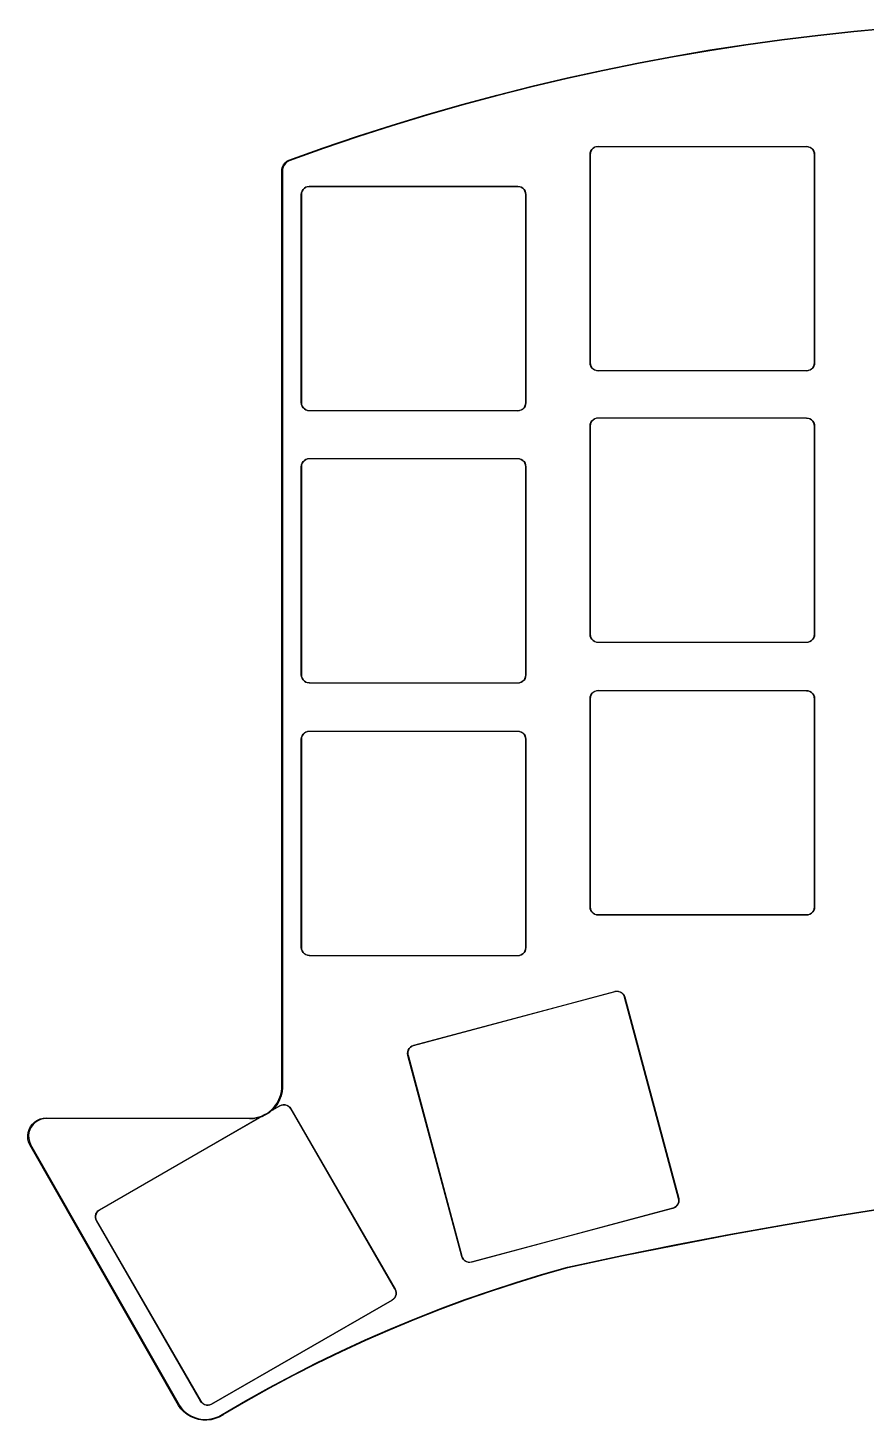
# Model space of a CAD drawing. Extents: x 25 to 129, y -108 to -21.
# Drawn here: x 24.6 to 76.9, y -108.4 to -21.5 of the extents above; entities that cross this region are included whole.
import ezdxf

# ---------------------------------------------------------------- set-up
doc = ezdxf.new("R2010")
doc.units = 0
doc.layers.add('BLACK', color=7, linetype='CONTINUOUS')

msp = doc.modelspace()

# ---------------------------------------------------------------- linework, layer by layer
at = {"layer": 'BLACK', "linetype": 'CONTINUOUS'}
for p, q in [((73.9012, -21.9246), (76.1539, -21.6834)), ((76.1539, -21.6834), (78.4101, -21.4778)), ((78.4034, -21.5241), (76.1584, -21.7288)), ((67.1698, -22.8601), (69.4086, -22.513)), ((69.4152, -22.5581), (67.1771, -22.9051)), ((69.4086, -22.513), (71.6526, -22.2011)), ((71.6585, -22.2463), (69.4152, -22.5581)), ((71.6526, -22.2011), (73.9012, -21.9246)), ((73.9064, -21.9698), (71.6585, -22.2463)), ((76.1584, -21.7288), (73.9064, -21.9698)), ((62.7099, -23.6598), (64.9367, -23.2424)), ((64.9448, -23.2872), (62.7187, -23.7045)), ((64.9367, -23.2424), (67.1698, -22.8601)), ((67.1771, -22.9051), (64.9448, -23.2872)), ((58.2774, -24.5993), (60.49, -24.1121)), ((60.4994, -24.1567), (58.2876, -24.6437)), ((60.49, -24.1121), (62.7099, -23.6598)), ((62.7187, -23.7045), (60.4994, -24.1567)), ((53.8766, -25.6778), (56.0728, -25.1212)), ((56.0836, -25.1654), (53.8882, -25.7218)), ((56.0728, -25.1212), (58.2774, -24.5993)), ((58.2876, -24.6437), (56.0836, -25.1654)), ((51.6895, -26.2688), (53.8766, -25.6778)), ((53.8882, -25.7218), (51.7017, -26.3126)), ((47.3445, -27.5536), (49.512, -26.8941)), ((49.5249, -26.9377), (47.3581, -27.597)), ((49.512, -26.8941), (51.6895, -26.2688)), ((51.7017, -26.3126), (49.5249, -26.9377)), ((45.1877, -28.2471), (47.3445, -27.5536)), ((47.3581, -27.597), (45.202, -28.2903)), ((43.0421, -28.9744), (45.1877, -28.2471)), ((45.202, -28.2903), (43.057, -29.0174)), ((40.9081, -29.7354), (43.0421, -28.9744)), ((43.057, -29.0174), (40.9337, -29.7746)), ((59.695, -29.382), (59.7077, -29.2696)), ((59.695, -42.382), (59.695, -29.382)), ((59.695, -29.382), (59.695, -29.382)), ((59.7144, -29.2712), (59.7023, -29.378)), ((59.7023, -29.378), (59.7035, -29.3785)), ((59.7035, -29.3785), (59.705, -29.382)), ((59.705, -29.382), (59.705, -29.382)), ((59.705, -29.382), (59.705, -42.382)), ((59.7077, -29.2696), (59.745, -29.1629)), ((59.7512, -29.1659), (59.7144, -29.2712)), ((59.745, -29.1629), (59.8052, -29.0671)), ((59.8105, -29.0714), (59.7512, -29.1659)), ((59.8052, -29.0671), (59.8851, -28.9872)), ((59.8894, -28.9925), (59.8105, -29.0714)), ((59.8851, -28.9872), (59.9809, -28.927)), ((59.9839, -28.9332), (59.8894, -28.9925)), ((59.9809, -28.927), (60.0876, -28.8897)), ((60.0892, -28.8964), (59.9839, -28.9332)), ((60.0876, -28.8897), (60.2, -28.877)), ((60.196, -28.8843), (60.0892, -28.8964)), ((60.1965, -28.8855), (60.196, -28.8843)), ((60.1994, -28.8868), (60.1965, -28.8855)), ((60.1965, -28.8855), (60.1965, -28.8855)), ((60.2, -28.887), (60.1994, -28.8868)), ((60.2, -28.877), (73.2, -28.8861)), ((60.2, -28.877), (60.2, -28.877)), ((73.2, -28.8961), (60.2, -28.887)), ((60.2, -28.887), (60.2, -28.887)), ((60.2, -28.887), (60.2, -28.887)), ((60.2, -28.887), (60.2, -28.887)), ((73.2, -28.8861), (73.2, -28.8861)), ((73.2, -28.8861), (73.3124, -28.8987)), ((73.2027, -28.8949), (73.2, -28.8961)), ((73.2, -28.8961), (73.2, -28.8961)), ((73.2, -28.8961), (73.2, -28.8961)), ((73.2035, -28.8946), (73.2027, -28.8949)), ((73.204, -28.8934), (73.2035, -28.8946)), ((73.2035, -28.8946), (73.2035, -28.8946)), ((73.2035, -28.8946), (73.2035, -28.8946)), ((73.3108, -28.9054), (73.204, -28.8934)), ((73.4161, -28.9423), (73.3108, -28.9054)), ((73.3124, -28.8987), (73.4191, -28.9361)), ((73.5106, -29.0016), (73.4161, -28.9423)), ((73.4191, -28.9361), (73.5149, -28.9962)), ((73.5895, -29.0805), (73.5106, -29.0016)), ((73.5149, -28.9962), (73.5948, -29.0762)), ((73.6488, -29.1749), (73.5895, -29.0805)), ((73.5948, -29.0762), (73.655, -29.172)), ((73.6856, -29.2802), (73.6488, -29.1749)), ((73.655, -29.172), (73.6923, -29.2787)), ((73.6977, -29.387), (73.6856, -29.2802)), ((73.6923, -29.2787), (73.705, -29.3911)), ((73.695, -29.3911), (73.6965, -29.3875)), ((73.695, -42.382), (73.695, -29.3911)), ((73.695, -29.3911), (73.695, -29.3911)), ((73.6965, -29.3875), (73.6977, -29.387)), ((73.705, -29.3911), (73.705, -29.3911)), ((73.705, -29.3911), (73.705, -42.382)), ((40.457, -30.4394), (40.4708, -30.2934)), ((40.4708, -30.2934), (40.512, -30.1527)), ((40.5167, -30.3022), (40.5043, -30.4329)), ((40.512, -30.1527), (40.5789, -30.0222)), ((40.5553, -30.17), (40.5167, -30.3022)), ((40.6182, -30.0473), (40.5553, -30.17)), ((40.5789, -30.0222), (40.6691, -29.9066)), ((40.7031, -29.9387), (40.6182, -30.0473)), ((40.6691, -29.9066), (40.7796, -29.8102)), ((40.8068, -29.8481), (40.7031, -29.9387)), ((40.7796, -29.8102), (40.9062, -29.7362)), ((40.9197, -29.7821), (40.8068, -29.8481)), ((40.9062, -29.7362), (40.9062, -29.7362)), ((40.9062, -29.7362), (40.9073, -29.7362)), ((40.9073, -29.7362), (40.9081, -29.7354)), ((40.9253, -29.7824), (40.9197, -29.7821)), ((40.9261, -29.7816), (40.9253, -29.7824)), ((40.9272, -29.7816), (40.9261, -29.7816)), ((40.933, -29.7752), (40.9272, -29.7816)), ((40.9337, -29.7746), (40.933, -29.7752)), ((40.457, -87.63), (40.457, -30.4394)), ((40.5043, -30.4329), (40.507, -30.4394)), ((40.507, -30.4394), (40.507, -87.63)), ((41.681, -31.882), (41.6937, -31.7696)), ((41.681, -44.8729), (41.681, -31.882)), ((41.681, -31.882), (41.681, -31.882)), ((41.7004, -31.7712), (41.6883, -31.878)), ((41.6883, -31.878), (41.6895, -31.8785)), ((41.6895, -31.8785), (41.691, -31.882)), ((41.691, -31.882), (41.691, -31.882)), ((41.691, -31.882), (41.691, -44.8729)), ((41.6937, -31.7696), (41.731, -31.6629)), ((41.7372, -31.6659), (41.7004, -31.7712)), ((41.731, -31.6629), (41.7912, -31.5671)), ((41.7965, -31.5714), (41.7372, -31.6659)), ((41.7912, -31.5671), (41.8711, -31.4872)), ((41.8754, -31.4925), (41.7965, -31.5714)), ((41.8711, -31.4872), (41.9669, -31.427)), ((41.9699, -31.4332), (41.8754, -31.4925)), ((41.9669, -31.427), (42.0736, -31.3897)), ((42.0752, -31.3964), (41.9699, -31.4332)), ((42.0736, -31.3897), (42.186, -31.377)), ((42.182, -31.3843), (42.0752, -31.3964)), ((42.1825, -31.3855), (42.182, -31.3843)), ((42.186, -31.387), (42.1825, -31.3855)), ((42.186, -31.377), (42.186, -31.377)), ((42.186, -31.377), (55.186, -31.377)), ((55.186, -31.387), (42.186, -31.387)), ((42.186, -31.387), (42.186, -31.387)), ((55.186, -31.377), (55.186, -31.377)), ((55.186, -31.377), (55.2984, -31.3897)), ((55.1895, -31.3855), (55.186, -31.387)), ((55.186, -31.387), (55.186, -31.387)), ((55.19, -31.3843), (55.1895, -31.3855)), ((55.2968, -31.3964), (55.19, -31.3843)), ((55.4021, -31.4332), (55.2968, -31.3964)), ((55.2984, -31.3897), (55.4051, -31.427)), ((55.4966, -31.4925), (55.4021, -31.4332)), ((55.4051, -31.427), (55.5009, -31.4872)), ((55.5755, -31.5714), (55.4966, -31.4925)), ((55.5009, -31.4872), (55.5808, -31.5671)), ((55.6348, -31.6659), (55.5755, -31.5714)), ((55.5808, -31.5671), (55.641, -31.6629)), ((55.6716, -31.7712), (55.6348, -31.6659)), ((55.641, -31.6629), (55.6783, -31.7696)), ((55.6837, -31.878), (55.6716, -31.7712)), ((55.6783, -31.7696), (55.691, -31.882)), ((55.681, -31.882), (55.6825, -31.8785)), ((55.681, -44.882), (55.681, -31.882)), ((55.681, -31.882), (55.681, -31.882)), ((55.6825, -31.8785), (55.6837, -31.878)), ((55.691, -31.882), (55.691, -31.882)), ((55.691, -31.882), (55.691, -44.882)), ((59.7077, -42.4944), (59.695, -42.382)), ((59.695, -42.382), (59.695, -42.382)), ((59.7035, -42.3855), (59.7023, -42.386)), ((59.7023, -42.386), (59.7144, -42.4928)), ((59.705, -42.382), (59.7035, -42.3855)), ((59.705, -42.382), (59.705, -42.382)), ((59.745, -42.6011), (59.7077, -42.4944)), ((59.7144, -42.4928), (59.7512, -42.5981)), ((73.6488, -42.5981), (73.6856, -42.4928)), ((73.6923, -42.4944), (73.655, -42.6011)), ((73.6856, -42.4928), (73.6977, -42.386)), ((73.705, -42.382), (73.6923, -42.4944)), ((73.6965, -42.3855), (73.695, -42.382)), ((73.695, -42.382), (73.695, -42.382)), ((73.6977, -42.386), (73.6965, -42.3855)), ((73.705, -42.382), (73.705, -42.382)), ((59.8052, -42.6969), (59.745, -42.6011)), ((59.7512, -42.5981), (59.8105, -42.6926)), ((59.8851, -42.7768), (59.8052, -42.6969)), ((59.8105, -42.6926), (59.8894, -42.7715)), ((59.9809, -42.837), (59.8851, -42.7768)), ((59.8894, -42.7715), (59.9839, -42.8308)), ((60.0876, -42.8743), (59.9809, -42.837)), ((59.9839, -42.8308), (60.0892, -42.8676)), ((60.2, -42.887), (60.0876, -42.8743)), ((60.0892, -42.8676), (60.196, -42.8797)), ((60.196, -42.8797), (60.1965, -42.8785)), ((60.1965, -42.8785), (60.2, -42.877)), ((60.2, -42.877), (60.2, -42.877)), ((60.2, -42.877), (73.2, -42.877)), ((73.2, -42.887), (60.2, -42.887)), ((60.2, -42.887), (60.2, -42.887)), ((73.3124, -42.8743), (73.2, -42.887)), ((73.2, -42.877), (73.2, -42.877)), ((73.2, -42.877), (73.2035, -42.8785)), ((73.2, -42.887), (73.2, -42.887)), ((73.2035, -42.8785), (73.204, -42.8797)), ((73.204, -42.8797), (73.3108, -42.8676)), ((73.3108, -42.8676), (73.4161, -42.8308)), ((73.4191, -42.837), (73.3124, -42.8743)), ((73.4161, -42.8308), (73.5106, -42.7715)), ((73.5149, -42.7768), (73.4191, -42.837)), ((73.5106, -42.7715), (73.5895, -42.6926)), ((73.5948, -42.6969), (73.5149, -42.7768)), ((73.5895, -42.6926), (73.6488, -42.5981)), ((73.655, -42.6011), (73.5948, -42.6969)), ((41.6937, -44.9853), (41.681, -44.8729)), ((41.681, -44.8729), (41.681, -44.8729)), ((41.6895, -44.8765), (41.6883, -44.877)), ((41.6883, -44.877), (41.7004, -44.9838)), ((41.691, -44.8729), (41.6895, -44.8765)), ((41.691, -44.8729), (41.691, -44.8729)), ((41.731, -45.092), (41.6937, -44.9853)), ((41.7004, -44.9838), (41.7372, -45.0891)), ((41.7912, -45.1878), (41.731, -45.092)), ((41.7372, -45.0891), (41.7965, -45.1835)), ((41.8711, -45.2678), (41.7912, -45.1878)), ((41.7965, -45.1835), (41.8754, -45.2624)), ((55.4966, -45.2715), (55.5755, -45.1926)), ((55.5755, -45.1926), (55.6348, -45.0981)), ((55.641, -45.1011), (55.5808, -45.1969)), ((55.6348, -45.0981), (55.6716, -44.9928)), ((55.6783, -44.9944), (55.641, -45.1011)), ((55.6716, -44.9928), (55.6837, -44.886)), ((55.691, -44.882), (55.6783, -44.9944)), ((55.6825, -44.8855), (55.681, -44.882)), ((55.681, -44.882), (55.681, -44.882)), ((55.6837, -44.886), (55.6825, -44.8855)), ((55.691, -44.882), (55.691, -44.882)), ((41.9669, -45.3279), (41.8711, -45.2678)), ((41.8754, -45.2624), (41.9699, -45.3217)), ((42.0736, -45.3653), (41.9669, -45.3279)), ((41.9699, -45.3217), (42.0752, -45.3586)), ((42.186, -45.3779), (42.0736, -45.3653)), ((42.0752, -45.3586), (42.182, -45.3706)), ((42.182, -45.3706), (42.1825, -45.3694)), ((42.1825, -45.3694), (42.1837, -45.3689)), ((42.1825, -45.3694), (42.1825, -45.3694)), ((42.1837, -45.3689), (42.186, -45.3679)), ((42.186, -45.3679), (42.186, -45.3679)), ((42.186, -45.3679), (55.186, -45.377)), ((55.186, -45.387), (42.186, -45.3779)), ((42.186, -45.3779), (42.186, -45.3779)), ((55.2984, -45.3743), (55.186, -45.387)), ((55.186, -45.377), (55.186, -45.377)), ((55.186, -45.377), (55.186, -45.377)), ((55.186, -45.377), (55.186, -45.377)), ((55.186, -45.377), (55.1866, -45.3772)), ((55.186, -45.387), (55.186, -45.387)), ((55.186, -45.387), (55.186, -45.387)), ((55.1866, -45.3772), (55.1895, -45.3785)), ((55.1895, -45.3785), (55.1895, -45.3785)), ((55.1895, -45.3785), (55.19, -45.3797)), ((55.19, -45.3797), (55.2968, -45.3676)), ((55.2968, -45.3676), (55.4021, -45.3308)), ((55.4051, -45.337), (55.2984, -45.3743)), ((55.4021, -45.3308), (55.4966, -45.2715)), ((55.5009, -45.2768), (55.4051, -45.337)), ((55.5808, -45.1969), (55.5009, -45.2768)), ((59.745, -46.1129), (59.8052, -46.0171)), ((59.8105, -46.0214), (59.7512, -46.1159)), ((59.8052, -46.0171), (59.8851, -45.9372)), ((59.8894, -45.9425), (59.8105, -46.0214)), ((59.8851, -45.9372), (59.9809, -45.877)), ((59.9839, -45.8832), (59.8894, -45.9425)), ((59.9809, -45.877), (60.0876, -45.8397)), ((60.0892, -45.8464), (59.9839, -45.8832)), ((60.0876, -45.8397), (60.2, -45.827)), ((60.196, -45.8343), (60.0892, -45.8464)), ((60.1965, -45.8355), (60.196, -45.8343)), ((60.1994, -45.8368), (60.1965, -45.8355)), ((60.1965, -45.8355), (60.1965, -45.8355)), ((60.2, -45.837), (60.1994, -45.8368)), ((60.2, -45.827), (73.2, -45.8361)), ((60.2, -45.827), (60.2, -45.827)), ((73.2, -45.8461), (60.2, -45.837)), ((60.2, -45.837), (60.2, -45.837)), ((60.2, -45.837), (60.2, -45.837)), ((60.2, -45.837), (60.2, -45.837)), ((73.2, -45.8361), (73.2, -45.8361)), ((73.2, -45.8361), (73.3124, -45.8487)), ((73.2027, -45.8449), (73.2, -45.8461)), ((73.2, -45.8461), (73.2, -45.8461)), ((73.2, -45.8461), (73.2, -45.8461)), ((73.2035, -45.8446), (73.2027, -45.8449)), ((73.204, -45.8434), (73.2035, -45.8446)), ((73.2035, -45.8446), (73.2035, -45.8446)), ((73.2035, -45.8446), (73.2035, -45.8446)), ((73.3108, -45.8554), (73.204, -45.8434)), ((73.4161, -45.8923), (73.3108, -45.8554)), ((73.3124, -45.8487), (73.4191, -45.8861)), ((73.5106, -45.9516), (73.4161, -45.8923)), ((73.4191, -45.8861), (73.5149, -45.9462)), ((73.5895, -46.0305), (73.5106, -45.9516)), ((73.5149, -45.9462), (73.5948, -46.0262)), ((73.6488, -46.1249), (73.5895, -46.0305)), ((73.5948, -46.0262), (73.655, -46.122)), ((59.695, -46.332), (59.7077, -46.2196)), ((59.695, -59.332), (59.695, -46.332)), ((59.695, -46.332), (59.695, -46.332)), ((59.7144, -46.2212), (59.7023, -46.328)), ((59.7023, -46.328), (59.7035, -46.3285)), ((59.7035, -46.3285), (59.705, -46.332)), ((59.705, -46.332), (59.705, -46.332)), ((59.705, -46.332), (59.705, -59.332)), ((59.7077, -46.2196), (59.745, -46.1129)), ((59.7512, -46.1159), (59.7144, -46.2212)), ((73.6856, -46.2302), (73.6488, -46.1249)), ((73.655, -46.122), (73.6923, -46.2287)), ((73.6977, -46.337), (73.6856, -46.2302)), ((73.6923, -46.2287), (73.705, -46.3411)), ((73.695, -46.3411), (73.6965, -46.3375)), ((73.695, -59.332), (73.695, -46.3411)), ((73.695, -46.3411), (73.695, -46.3411)), ((73.6965, -46.3375), (73.6977, -46.337)), ((73.705, -46.3411), (73.705, -46.3411)), ((73.705, -46.3411), (73.705, -59.332)), ((41.6937, -48.7596), (41.731, -48.6529)), ((41.7372, -48.6559), (41.7004, -48.7612)), ((41.731, -48.6529), (41.7912, -48.5571)), ((41.7965, -48.5614), (41.7372, -48.6559)), ((41.7912, -48.5571), (41.8711, -48.4772)), ((41.8754, -48.4825), (41.7965, -48.5614)), ((41.8711, -48.4772), (41.9669, -48.417)), ((41.9699, -48.4232), (41.8754, -48.4825)), ((41.9669, -48.417), (42.0736, -48.3797)), ((42.0752, -48.3864), (41.9699, -48.4232)), ((42.0736, -48.3797), (42.186, -48.367)), ((42.182, -48.3743), (42.0752, -48.3864)), ((42.1825, -48.3755), (42.182, -48.3743)), ((42.186, -48.377), (42.1825, -48.3755)), ((42.186, -48.367), (42.186, -48.367)), ((42.186, -48.367), (55.186, -48.367)), ((55.186, -48.377), (42.186, -48.377)), ((42.186, -48.377), (42.186, -48.377)), ((55.186, -48.367), (55.186, -48.367)), ((55.186, -48.367), (55.2984, -48.3797)), ((55.1895, -48.3755), (55.186, -48.377)), ((55.186, -48.377), (55.186, -48.377)), ((55.19, -48.3743), (55.1895, -48.3755)), ((55.2968, -48.3864), (55.19, -48.3743)), ((55.4021, -48.4232), (55.2968, -48.3864)), ((55.2984, -48.3797), (55.4051, -48.417)), ((55.4966, -48.4825), (55.4021, -48.4232)), ((55.4051, -48.417), (55.5009, -48.4772)), ((55.5755, -48.5614), (55.4966, -48.4825)), ((55.5009, -48.4772), (55.5808, -48.5571)), ((55.6348, -48.6559), (55.5755, -48.5614)), ((55.5808, -48.5571), (55.641, -48.6529)), ((55.6716, -48.7612), (55.6348, -48.6559)), ((55.641, -48.6529), (55.6783, -48.7596)), ((41.681, -48.872), (41.6937, -48.7596)), ((41.681, -61.8629), (41.681, -48.872)), ((41.681, -48.872), (41.681, -48.872)), ((41.7004, -48.7612), (41.6883, -48.868)), ((41.6883, -48.868), (41.6895, -48.8685)), ((41.6895, -48.8685), (41.691, -48.872)), ((41.691, -48.872), (41.691, -48.872)), ((41.691, -48.872), (41.691, -61.8629)), ((55.6837, -48.868), (55.6716, -48.7612)), ((55.6783, -48.7596), (55.691, -48.872)), ((55.681, -48.872), (55.6825, -48.8685)), ((55.681, -61.872), (55.681, -48.872)), ((55.681, -48.872), (55.681, -48.872)), ((55.6825, -48.8685), (55.6837, -48.868)), ((55.691, -48.872), (55.691, -48.872)), ((55.691, -48.872), (55.691, -61.872)), ((59.7077, -59.4444), (59.695, -59.332)), ((59.695, -59.332), (59.695, -59.332)), ((59.7035, -59.3355), (59.7023, -59.336)), ((59.7023, -59.336), (59.7144, -59.4428)), ((59.705, -59.332), (59.7035, -59.3355)), ((59.705, -59.332), (59.705, -59.332)), ((59.745, -59.5511), (59.7077, -59.4444)), ((59.7144, -59.4428), (59.7512, -59.5481)), ((59.8052, -59.6469), (59.745, -59.5511)), ((59.7512, -59.5481), (59.8105, -59.6426)), ((59.8851, -59.7268), (59.8052, -59.6469)), ((59.8105, -59.6426), (59.8894, -59.7215)), ((59.9809, -59.787), (59.8851, -59.7268)), ((59.8894, -59.7215), (59.9839, -59.7808)), ((60.0876, -59.8243), (59.9809, -59.787)), ((59.9839, -59.7808), (60.0892, -59.8176)), ((60.2, -59.837), (60.0876, -59.8243)), ((60.0892, -59.8176), (60.196, -59.8297)), ((60.196, -59.8297), (60.1965, -59.8285)), ((60.1965, -59.8285), (60.2, -59.827)), ((60.2, -59.827), (60.2, -59.827)), ((60.2, -59.827), (73.2, -59.827)), ((73.2, -59.837), (60.2, -59.837)), ((60.2, -59.837), (60.2, -59.837)), ((73.3124, -59.8243), (73.2, -59.837)), ((73.2, -59.827), (73.2, -59.827)), ((73.2, -59.827), (73.2035, -59.8285)), ((73.2, -59.837), (73.2, -59.837)), ((73.2035, -59.8285), (73.204, -59.8297)), ((73.204, -59.8297), (73.3108, -59.8176)), ((73.3108, -59.8176), (73.4161, -59.7808)), ((73.4191, -59.787), (73.3124, -59.8243)), ((73.4161, -59.7808), (73.5106, -59.7215)), ((73.5149, -59.7268), (73.4191, -59.787)), ((73.5106, -59.7215), (73.5895, -59.6426)), ((73.5948, -59.6469), (73.5149, -59.7268)), ((73.5895, -59.6426), (73.6488, -59.5481)), ((73.655, -59.5511), (73.5948, -59.6469)), ((73.6488, -59.5481), (73.6856, -59.4428)), ((73.6923, -59.4444), (73.655, -59.5511)), ((73.6856, -59.4428), (73.6977, -59.336)), ((73.705, -59.332), (73.6923, -59.4444)), ((73.6965, -59.3355), (73.695, -59.332)), ((73.695, -59.332), (73.695, -59.332)), ((73.6977, -59.336), (73.6965, -59.3355)), ((73.705, -59.332), (73.705, -59.332)), ((41.6937, -61.9753), (41.681, -61.8629)), ((41.681, -61.8629), (41.681, -61.8629)), ((41.6895, -61.8665), (41.6883, -61.867)), ((41.6883, -61.867), (41.7004, -61.9738)), ((41.691, -61.8629), (41.6895, -61.8665)), ((41.691, -61.8629), (41.691, -61.8629)), ((41.731, -62.082), (41.6937, -61.9753)), ((41.7004, -61.9738), (41.7372, -62.0791)), ((41.7912, -62.1778), (41.731, -62.082)), ((41.7372, -62.0791), (41.7965, -62.1735)), ((41.8711, -62.2578), (41.7912, -62.1778)), ((41.7965, -62.1735), (41.8754, -62.2524)), ((41.9669, -62.3179), (41.8711, -62.2578)), ((41.8754, -62.2524), (41.9699, -62.3117)), ((42.0736, -62.3553), (41.9669, -62.3179)), ((41.9699, -62.3117), (42.0752, -62.3486)), ((42.186, -62.3679), (42.0736, -62.3553)), ((42.0752, -62.3486), (42.182, -62.3606)), ((42.182, -62.3606), (42.1825, -62.3594)), ((42.1825, -62.3594), (42.1837, -62.3589)), ((42.1825, -62.3594), (42.1825, -62.3594)), ((42.1837, -62.3589), (42.186, -62.3579)), ((42.186, -62.3579), (42.186, -62.3579)), ((42.186, -62.3579), (55.186, -62.367)), ((55.186, -62.377), (42.186, -62.3679)), ((42.186, -62.3679), (42.186, -62.3679)), ((55.2984, -62.3643), (55.186, -62.377)), ((55.186, -62.367), (55.186, -62.367)), ((55.186, -62.367), (55.186, -62.367)), ((55.186, -62.367), (55.186, -62.367)), ((55.186, -62.367), (55.1866, -62.3672)), ((55.186, -62.377), (55.186, -62.377)), ((55.186, -62.377), (55.186, -62.377)), ((55.1866, -62.3672), (55.1895, -62.3685)), ((55.1895, -62.3685), (55.1895, -62.3685)), ((55.1895, -62.3685), (55.19, -62.3697)), ((55.19, -62.3697), (55.2968, -62.3576)), ((55.2968, -62.3576), (55.4021, -62.3208)), ((55.4051, -62.327), (55.2984, -62.3643)), ((55.4021, -62.3208), (55.4966, -62.2615)), ((55.5009, -62.2668), (55.4051, -62.327)), ((55.4966, -62.2615), (55.5755, -62.1826)), ((55.5808, -62.1869), (55.5009, -62.2668)), ((55.5755, -62.1826), (55.6348, -62.0881)), ((55.641, -62.0911), (55.5808, -62.1869)), ((55.6348, -62.0881), (55.6716, -61.9828)), ((55.6783, -61.9844), (55.641, -62.0911)), ((55.6716, -61.9828), (55.6837, -61.876)), ((55.691, -61.872), (55.6783, -61.9844)), ((55.6825, -61.8755), (55.681, -61.872)), ((55.681, -61.872), (55.681, -61.872)), ((55.6837, -61.876), (55.6825, -61.8755)), ((55.691, -61.872), (55.691, -61.872)), ((59.695, -63.35), (59.7077, -63.2376)), ((59.695, -76.35), (59.695, -63.35)), ((59.695, -63.35), (59.695, -63.35)), ((59.7144, -63.2392), (59.7023, -63.346)), ((59.7023, -63.346), (59.7035, -63.3465)), ((59.7035, -63.3465), (59.705, -63.35)), ((59.705, -63.35), (59.705, -63.35)), ((59.705, -63.35), (59.705, -76.35)), ((59.7077, -63.2376), (59.745, -63.1309)), ((59.7512, -63.1339), (59.7144, -63.2392)), ((59.745, -63.1309), (59.8052, -63.0351)), ((59.8105, -63.0394), (59.7512, -63.1339)), ((59.8052, -63.0351), (59.8851, -62.9552)), ((59.8894, -62.9605), (59.8105, -63.0394)), ((59.8851, -62.9552), (59.9809, -62.895)), ((59.9839, -62.9012), (59.8894, -62.9605)), ((59.9809, -62.895), (60.0876, -62.8577)), ((60.0892, -62.8644), (59.9839, -62.9012)), ((60.0876, -62.8577), (60.2, -62.845)), ((60.196, -62.8523), (60.0892, -62.8644)), ((60.1965, -62.8535), (60.196, -62.8523)), ((60.1994, -62.8548), (60.1965, -62.8535)), ((60.1965, -62.8535), (60.1965, -62.8535)), ((60.2, -62.855), (60.1994, -62.8548)), ((60.2, -62.845), (73.2, -62.8541)), ((60.2, -62.845), (60.2, -62.845)), ((73.2, -62.8641), (60.2, -62.855)), ((60.2, -62.855), (60.2, -62.855)), ((60.2, -62.855), (60.2, -62.855)), ((60.2, -62.855), (60.2, -62.855)), ((73.2, -62.8541), (73.2, -62.8541)), ((73.2, -62.8541), (73.3124, -62.8667)), ((73.2027, -62.8629), (73.2, -62.8641)), ((73.2, -62.8641), (73.2, -62.8641)), ((73.2, -62.8641), (73.2, -62.8641)), ((73.2035, -62.8626), (73.2027, -62.8629)), ((73.204, -62.8614), (73.2035, -62.8626)), ((73.2035, -62.8626), (73.2035, -62.8626)), ((73.2035, -62.8626), (73.2035, -62.8626)), ((73.3108, -62.8734), (73.204, -62.8614)), ((73.4161, -62.9103), (73.3108, -62.8734)), ((73.3124, -62.8667), (73.4191, -62.9041)), ((73.5106, -62.9696), (73.4161, -62.9103)), ((73.4191, -62.9041), (73.5149, -62.9642)), ((73.5895, -63.0485), (73.5106, -62.9696)), ((73.5149, -62.9642), (73.5948, -63.0442)), ((73.6488, -63.1429), (73.5895, -63.0485)), ((73.5948, -63.0442), (73.655, -63.14)), ((73.6856, -63.2482), (73.6488, -63.1429)), ((73.655, -63.14), (73.6923, -63.2467)), ((73.6977, -63.355), (73.6856, -63.2482)), ((73.6923, -63.2467), (73.705, -63.3591)), ((73.695, -63.3591), (73.6965, -63.3555)), ((73.695, -76.35), (73.695, -63.3591)), ((73.695, -63.3591), (73.695, -63.3591)), ((73.6965, -63.3555), (73.6977, -63.355)), ((73.705, -63.3591), (73.705, -63.3591)), ((73.705, -63.3591), (73.705, -76.35)), ((41.681, -65.89), (41.6937, -65.7776)), ((41.681, -78.8809), (41.681, -65.89)), ((41.681, -65.89), (41.681, -65.89)), ((41.7004, -65.7792), (41.6883, -65.886)), ((41.6883, -65.886), (41.6895, -65.8865)), ((41.6895, -65.8865), (41.691, -65.89)), ((41.691, -65.89), (41.691, -65.89)), ((41.691, -65.89), (41.691, -78.8809)), ((41.6937, -65.7776), (41.731, -65.6709)), ((41.7372, -65.6739), (41.7004, -65.7792)), ((41.731, -65.6709), (41.7912, -65.5751)), ((41.7965, -65.5794), (41.7372, -65.6739)), ((41.7912, -65.5751), (41.8711, -65.4952)), ((41.8754, -65.5005), (41.7965, -65.5794)), ((41.8711, -65.4952), (41.9669, -65.435)), ((41.9699, -65.4412), (41.8754, -65.5005)), ((41.9669, -65.435), (42.0736, -65.3977)), ((42.0752, -65.4044), (41.9699, -65.4412)), ((42.0736, -65.3977), (42.186, -65.385)), ((42.182, -65.3923), (42.0752, -65.4044)), ((42.1825, -65.3935), (42.182, -65.3923)), ((42.186, -65.395), (42.1825, -65.3935)), ((42.186, -65.385), (42.186, -65.385)), ((42.186, -65.385), (55.186, -65.385)), ((55.186, -65.395), (42.186, -65.395)), ((42.186, -65.395), (42.186, -65.395)), ((55.186, -65.385), (55.186, -65.385)), ((55.186, -65.385), (55.2984, -65.3977)), ((55.1895, -65.3935), (55.186, -65.395)), ((55.186, -65.395), (55.186, -65.395)), ((55.19, -65.3923), (55.1895, -65.3935)), ((55.2968, -65.4044), (55.19, -65.3923)), ((55.4021, -65.4412), (55.2968, -65.4044)), ((55.2984, -65.3977), (55.4051, -65.435)), ((55.4966, -65.5005), (55.4021, -65.4412)), ((55.4051, -65.435), (55.5009, -65.4952)), ((55.5755, -65.5794), (55.4966, -65.5005)), ((55.5009, -65.4952), (55.5808, -65.5751)), ((55.6348, -65.6739), (55.5755, -65.5794)), ((55.5808, -65.5751), (55.641, -65.6709)), ((55.6716, -65.7792), (55.6348, -65.6739)), ((55.641, -65.6709), (55.6783, -65.7776)), ((55.6837, -65.886), (55.6716, -65.7792)), ((55.6783, -65.7776), (55.691, -65.89)), ((55.681, -65.89), (55.6825, -65.8865)), ((55.681, -78.89), (55.681, -65.89)), ((55.681, -65.89), (55.681, -65.89)), ((55.6825, -65.8865), (55.6837, -65.886)), ((55.691, -65.89), (55.691, -65.89)), ((55.691, -65.89), (55.691, -78.89)), ((59.7077, -76.4624), (59.695, -76.35)), ((59.695, -76.35), (59.695, -76.35)), ((59.7035, -76.3535), (59.7023, -76.354)), ((59.7023, -76.354), (59.7144, -76.4608)), ((59.705, -76.35), (59.7035, -76.3535)), ((59.705, -76.35), (59.705, -76.35)), ((59.745, -76.5691), (59.7077, -76.4624)), ((59.7144, -76.4608), (59.7512, -76.5661)), ((73.6488, -76.5661), (73.6856, -76.4608)), ((73.6923, -76.4624), (73.655, -76.5691)), ((73.6856, -76.4608), (73.6977, -76.354)), ((73.705, -76.35), (73.6923, -76.4624)), ((73.6965, -76.3535), (73.695, -76.35)), ((73.695, -76.35), (73.695, -76.35)), ((73.6977, -76.354), (73.6965, -76.3535)), ((73.705, -76.35), (73.705, -76.35)), ((59.8052, -76.6649), (59.745, -76.5691)), ((59.7512, -76.5661), (59.8105, -76.6606)), ((59.8851, -76.7448), (59.8052, -76.6649)), ((59.8105, -76.6606), (59.8894, -76.7395)), ((59.9809, -76.805), (59.8851, -76.7448)), ((59.8894, -76.7395), (59.9839, -76.7988)), ((60.0876, -76.8423), (59.9809, -76.805)), ((59.9839, -76.7988), (60.0892, -76.8356)), ((60.2, -76.855), (60.0876, -76.8423)), ((60.0892, -76.8356), (60.196, -76.8477)), ((60.196, -76.8477), (60.1965, -76.8465)), ((60.1965, -76.8465), (60.2, -76.845)), ((60.2, -76.845), (60.2, -76.845)), ((60.2, -76.845), (73.2, -76.845)), ((73.2, -76.855), (60.2, -76.855)), ((60.2, -76.855), (60.2, -76.855)), ((73.3124, -76.8423), (73.2, -76.855)), ((73.2, -76.845), (73.2, -76.845)), ((73.2, -76.845), (73.2035, -76.8465)), ((73.2, -76.855), (73.2, -76.855)), ((73.2035, -76.8465), (73.204, -76.8477)), ((73.204, -76.8477), (73.3108, -76.8356)), ((73.3108, -76.8356), (73.4161, -76.7988)), ((73.4191, -76.805), (73.3124, -76.8423)), ((73.4161, -76.7988), (73.5106, -76.7395)), ((73.5149, -76.7448), (73.4191, -76.805)), ((73.5106, -76.7395), (73.5895, -76.6606)), ((73.5948, -76.6649), (73.5149, -76.7448)), ((73.5895, -76.6606), (73.6488, -76.5661)), ((73.655, -76.5691), (73.5948, -76.6649)), ((41.6937, -78.9933), (41.681, -78.8809)), ((41.681, -78.8809), (41.681, -78.8809)), ((41.6895, -78.8845), (41.6883, -78.885)), ((41.6883, -78.885), (41.7004, -78.9918)), ((41.691, -78.8809), (41.6895, -78.8845)), ((41.691, -78.8809), (41.691, -78.8809)), ((41.731, -79.1), (41.6937, -78.9933)), ((41.7004, -78.9918), (41.7372, -79.0971)), ((55.6348, -79.1061), (55.6716, -79.0008)), ((55.6783, -79.0024), (55.641, -79.1091)), ((55.6716, -79.0008), (55.6837, -78.894)), ((55.691, -78.89), (55.6783, -79.0024)), ((55.6825, -78.8935), (55.681, -78.89)), ((55.681, -78.89), (55.681, -78.89)), ((55.6837, -78.894), (55.6825, -78.8935)), ((55.691, -78.89), (55.691, -78.89)), ((41.7912, -79.1958), (41.731, -79.1)), ((41.7372, -79.0971), (41.7965, -79.1915)), ((41.8711, -79.2758), (41.7912, -79.1958)), ((41.7965, -79.1915), (41.8754, -79.2704)), ((41.9669, -79.3359), (41.8711, -79.2758)), ((41.8754, -79.2704), (41.9699, -79.3297)), ((42.0736, -79.3733), (41.9669, -79.3359)), ((41.9699, -79.3297), (42.0752, -79.3666)), ((42.186, -79.3859), (42.0736, -79.3733)), ((42.0752, -79.3666), (42.182, -79.3786)), ((42.182, -79.3786), (42.1825, -79.3774)), ((42.1825, -79.3774), (42.1837, -79.3769)), ((42.1825, -79.3774), (42.1825, -79.3774)), ((42.1837, -79.3769), (42.186, -79.3759)), ((42.186, -79.3759), (42.186, -79.3759)), ((42.186, -79.3759), (55.186, -79.385)), ((55.186, -79.395), (42.186, -79.3859)), ((42.186, -79.3859), (42.186, -79.3859)), ((55.2984, -79.3823), (55.186, -79.395)), ((55.186, -79.385), (55.186, -79.385)), ((55.186, -79.385), (55.186, -79.385)), ((55.186, -79.385), (55.186, -79.385)), ((55.186, -79.385), (55.1866, -79.3852)), ((55.186, -79.395), (55.186, -79.395)), ((55.186, -79.395), (55.186, -79.395)), ((55.1866, -79.3852), (55.1895, -79.3865)), ((55.1895, -79.3865), (55.1895, -79.3865)), ((55.1895, -79.3865), (55.19, -79.3877)), ((55.19, -79.3877), (55.2968, -79.3756)), ((55.2968, -79.3756), (55.4021, -79.3388)), ((55.4051, -79.345), (55.2984, -79.3823)), ((55.4021, -79.3388), (55.4966, -79.2795)), ((55.5009, -79.2848), (55.4051, -79.345)), ((55.4966, -79.2795), (55.5755, -79.2006)), ((55.5808, -79.2049), (55.5009, -79.2848)), ((55.5755, -79.2006), (55.6348, -79.1061)), ((55.641, -79.1091), (55.5808, -79.2049)), ((48.6865, -84.998), (61.2435, -81.6334)), ((61.2461, -81.643), (48.689, -85.0077)), ((61.2435, -81.6334), (61.3553, -81.6165)), ((61.2435, -81.6334), (61.2435, -81.6334)), ((61.2491, -81.6407), (61.2461, -81.643)), ((61.2493, -81.6394), (61.2491, -81.6407)), ((61.3556, -81.6234), (61.2493, -81.6394)), ((61.3553, -81.6165), (61.4681, -81.625)), ((61.4668, -81.6317), (61.3556, -81.6234)), ((61.5734, -81.6646), (61.4668, -81.6317)), ((61.4681, -81.625), (61.5761, -81.6583)), ((61.67, -81.7204), (61.5734, -81.6646)), ((61.5761, -81.6583), (61.6741, -81.7148)), ((61.7518, -81.7962), (61.67, -81.7204)), ((61.6741, -81.7148), (61.757, -81.7918)), ((61.8146, -81.8884), (61.7518, -81.7962)), ((61.757, -81.7918), (61.8207, -81.8852)), ((61.8539, -81.9885), (61.8146, -81.8884)), ((61.8207, -81.8852), (61.862, -81.9905)), ((61.8523, -81.993), (61.8528, -81.9892)), ((65.217, -94.5501), (61.8523, -81.993)), ((61.8528, -81.9892), (61.8539, -81.9885)), ((61.862, -81.9905), (65.2266, -94.5475)), ((48.4108, -85.1859), (48.4878, -85.103)), ((48.4922, -85.1082), (48.4164, -85.19)), ((48.4878, -85.103), (48.5812, -85.0393)), ((48.5844, -85.0454), (48.4922, -85.1082)), ((48.5812, -85.0393), (48.6865, -84.998)), ((48.6844, -85.0061), (48.5844, -85.0454)), ((48.6852, -85.0072), (48.6844, -85.0061)), ((48.689, -85.0077), (48.6852, -85.0072)), ((48.3125, -85.5047), (48.321, -85.3919)), ((48.3294, -85.6165), (48.3125, -85.5047)), ((48.3277, -85.3932), (48.3194, -85.5044)), ((48.3194, -85.5044), (48.3354, -85.6107)), ((48.321, -85.3919), (48.3543, -85.2839)), ((48.3606, -85.2866), (48.3277, -85.3932)), ((51.6917, -98.1648), (48.3294, -85.6165)), ((48.3354, -85.6107), (48.3367, -85.6109)), ((48.3367, -85.6109), (48.339, -85.6139)), ((48.339, -85.6139), (51.7013, -98.1622)), ((48.3543, -85.2839), (48.4108, -85.1859)), ((48.4164, -85.19), (48.3606, -85.2866)), ((40.4356, -87.8841), (40.4602, -87.6378)), ((40.4602, -87.6378), (40.457, -87.63)), ((40.507, -87.6309), (40.4809, -87.8917)), ((40.507, -87.63), (40.5068, -87.6304)), ((40.5068, -87.6304), (40.507, -87.6309)), ((40.507, -87.6309), (40.507, -87.6309)), ((40.0191, -88.8086), (40.1674, -88.5997)), ((40.2065, -88.6238), (40.0547, -88.8375)), ((40.1674, -88.5997), (40.2875, -88.3735)), ((40.3294, -88.3923), (40.2065, -88.6238)), ((40.2875, -88.3735), (40.3774, -88.1336)), ((40.4214, -88.1469), (40.3294, -88.3923)), ((40.3774, -88.1336), (40.4356, -87.8841)), ((40.4809, -87.8917), (40.4214, -88.1469)), ((25.5851, -89.5337), (25.781, -89.5171)), ((25.781, -89.5171), (25.781, -89.5171)), ((25.781, -89.5171), (25.781, -89.5171)), ((25.781, -89.5171), (38.447, -89.5359)), ((29.0863, -95.2655), (39.0956, -89.4866)), ((39.1398, -89.4727), (29.0913, -95.2742)), ((38.7032, -89.5279), (38.9554, -89.4829)), ((38.9554, -89.4829), (39.1996, -89.4057)), ((39.0956, -89.4866), (38.9664, -89.5275)), ((39.2163, -89.4485), (39.1398, -89.4727)), ((39.1996, -89.4057), (39.3861, -89.3189)), ((39.4539, -89.3379), (39.2163, -89.4485)), ((39.3861, -89.3189), (39.5225, -89.2402)), ((39.6753, -89.1976), (39.4539, -89.3379)), ((39.5225, -89.2402), (39.6482, -89.1605)), ((39.6482, -89.1605), (39.8451, -88.9965)), ((39.8086, -89.0865), (39.6753, -89.1976)), ((40.3497, -88.7742), (39.8086, -89.0865)), ((39.8451, -88.9965), (40.0191, -88.8086)), ((39.8539, -89.0489), (40.3447, -88.7655)), ((39.8767, -89.0299), (39.8539, -89.0489)), ((40.0547, -88.8375), (39.8767, -89.0299)), ((40.3447, -88.7655), (40.4483, -88.7203)), ((40.3447, -88.7655), (40.3447, -88.7655)), ((40.3447, -88.7655), (40.3447, -88.7655)), ((40.352, -88.7711), (40.3497, -88.7742)), ((40.3497, -88.7742), (40.3497, -88.7742)), ((40.4503, -88.7268), (40.3518, -88.7698)), ((40.3518, -88.7698), (40.352, -88.7711)), ((40.4483, -88.7203), (40.5594, -88.6992)), ((40.5599, -88.7061), (40.4503, -88.7268)), ((40.5594, -88.6992), (40.6724, -88.7035)), ((40.6714, -88.7103), (40.5599, -88.7061)), ((40.7792, -88.7391), (40.6714, -88.7103)), ((40.6724, -88.7035), (40.7817, -88.7327)), ((40.8778, -88.7913), (40.7792, -88.7391)), ((40.7817, -88.7327), (40.8816, -88.7856)), ((40.9623, -88.864), (40.8778, -88.7913)), ((40.8816, -88.7856), (40.9674, -88.8593)), ((41.0261, -88.9505), (40.9623, -88.864)), ((40.9674, -88.8593), (41.0345, -88.9503)), ((41.0253, -88.9515), (41.0261, -88.9505)), ((41.0258, -88.9553), (41.0253, -88.9515)), ((47.5258, -100.214), (41.0258, -88.9553)), ((41.0258, -88.9553), (41.0258, -88.9553)), ((41.0345, -88.9503), (41.0345, -88.9503)), ((41.0345, -88.9503), (41.0345, -88.9503)), ((41.0345, -88.9503), (47.5345, -100.209)), ((24.6467, -90.4309), (24.7046, -90.243)), ((24.7473, -90.2603), (24.6916, -90.4407)), ((24.7046, -90.243), (24.7935, -90.0677)), ((24.8326, -90.0918), (24.7473, -90.2603)), ((24.7935, -90.0677), (24.9106, -89.9098)), ((24.9451, -89.9402), (24.8326, -90.0918)), ((24.9106, -89.9098), (25.0527, -89.7739)), ((25.0815, -89.8098), (24.9451, -89.9402)), ((25.0527, -89.7739), (25.2157, -89.664)), ((25.2381, -89.7042), (25.0815, -89.8098)), ((25.2157, -89.664), (25.3949, -89.5832)), ((25.4102, -89.6265), (25.2381, -89.7042)), ((25.3949, -89.5832), (25.5851, -89.5337)), ((25.5929, -89.579), (25.4102, -89.6265)), ((25.7729, -89.5637), (25.5929, -89.579)), ((25.781, -89.5671), (25.7729, -89.5637)), ((38.447, -89.5859), (25.781, -89.5671)), ((38.447, -89.5359), (38.4472, -89.536)), ((38.7084, -89.5735), (38.447, -89.5859)), ((38.447, -89.5859), (38.447, -89.5859)), ((38.4472, -89.536), (38.4474, -89.5359)), ((38.4474, -89.5359), (38.4559, -89.5396)), ((38.4559, -89.5396), (38.7032, -89.5279)), ((38.9664, -89.5275), (38.7084, -89.5735)), ((24.6213, -90.6258), (24.6467, -90.4309)), ((24.6291, -90.8222), (24.6213, -90.6258)), ((24.6699, -91.0145), (24.6291, -90.8222)), ((24.6916, -90.4407), (24.6672, -90.6279)), ((24.6672, -90.6279), (24.6747, -90.8165)), ((24.7426, -91.1972), (24.6699, -91.0145)), ((24.6747, -90.8165), (24.7139, -91.0012)), ((24.7139, -91.0012), (24.7807, -91.169)), ((24.7432, -91.1977), (24.7426, -91.1972)), ((24.7426, -91.1972), (24.7426, -91.1972)), ((24.7433, -91.1984), (24.7432, -91.1977)), ((34.0123, -107.464), (24.7433, -91.1984)), ((24.7807, -91.169), (24.7867, -91.1736)), ((24.7867, -91.1736), (34.0557, -107.439)), ((65.2193, -94.5531), (65.217, -94.5501)), ((65.2206, -94.5533), (65.2193, -94.5531)), ((65.2366, -94.6596), (65.2206, -94.5533)), ((65.2266, -94.5475), (65.2266, -94.5475)), ((65.2266, -94.5475), (65.2435, -94.6593)), ((65.2283, -94.7708), (65.2366, -94.6596)), ((65.2435, -94.6593), (65.235, -94.7721)), ((28.8395, -95.6276), (28.8687, -95.5183)), ((28.8751, -95.5208), (28.8463, -95.6286)), ((28.8687, -95.5183), (28.9216, -95.4184)), ((28.9273, -95.4222), (28.8751, -95.5208)), ((28.9216, -95.4184), (28.9953, -95.3326)), ((29, -95.3377), (28.9273, -95.4222)), ((28.9953, -95.3326), (29.0863, -95.2655)), ((29.0865, -95.2739), (29, -95.3377)), ((29.0863, -95.2655), (29.0863, -95.2655)), ((29.0863, -95.2655), (29.0863, -95.2655)), ((29.0875, -95.2747), (29.0865, -95.2739)), ((29.0913, -95.2742), (29.0875, -95.2747)), ((29.0913, -95.2742), (29.0913, -95.2742)), ((52.3076, -98.5122), (64.867, -95.1563)), ((64.8695, -95.166), (52.3102, -98.5219)), ((64.867, -95.1563), (64.867, -95.1563)), ((64.867, -95.1563), (64.867, -95.1563)), ((64.867, -95.1563), (64.8677, -95.1564)), ((64.8677, -95.1564), (64.8708, -95.1568)), ((64.9748, -95.1247), (64.8695, -95.166)), ((64.8695, -95.166), (64.8695, -95.166)), ((64.8695, -95.166), (64.8695, -95.166)), ((64.8708, -95.1568), (64.8715, -95.1579)), ((64.8715, -95.1579), (64.9716, -95.1186)), ((64.9716, -95.1186), (65.0638, -95.0558)), ((65.0682, -95.061), (64.9748, -95.1247)), ((65.0638, -95.0558), (65.1396, -94.974)), ((65.1452, -94.9781), (65.0682, -95.061)), ((65.1396, -94.974), (65.1954, -94.8774)), ((65.2017, -94.8801), (65.1452, -94.9781)), ((65.1954, -94.8774), (65.2283, -94.7708)), ((65.235, -94.7721), (65.2017, -94.8801)), ((71.8659, -96.1725), (75.2768, -95.5966)), ((75.2768, -95.5966), (78.6936, -95.0571)), ((78.7005, -95.1019), (75.2841, -95.6414)), ((28.8352, -95.7406), (28.8395, -95.6276)), ((28.8563, -95.8517), (28.8352, -95.7406)), ((28.8463, -95.6286), (28.8421, -95.7401)), ((28.8421, -95.7401), (28.8628, -95.8497)), ((28.9015, -95.9553), (28.8563, -95.8517)), ((28.8628, -95.8497), (28.9058, -95.9482)), ((35.3969, -107.206), (28.9015, -95.9553)), ((28.9015, -95.9553), (28.9015, -95.9553)), ((28.9015, -95.9553), (28.9015, -95.9553)), ((28.9058, -95.9482), (28.9071, -95.948)), ((28.9071, -95.948), (28.9102, -95.9503)), ((28.9102, -95.9503), (35.4056, -107.201)), ((28.9102, -95.9503), (28.9102, -95.9503)), ((68.4613, -96.7849), (71.8659, -96.1725)), ((71.8736, -96.2172), (68.4696, -96.8295)), ((75.2841, -95.6414), (71.8736, -96.2172)), ((65.0635, -97.4336), (68.4613, -96.7849)), ((68.4696, -96.8295), (65.0722, -97.4781)), ((51.733, -98.27), (51.6917, -98.1648)), ((51.7008, -98.166), (51.6998, -98.1668)), ((51.6998, -98.1668), (51.7391, -98.2668)), ((51.7013, -98.1622), (51.7008, -98.166)), ((51.7013, -98.1622), (51.7013, -98.1622)), ((58.2895, -98.8395), (61.6727, -98.1185)), ((61.682, -98.1629), (58.31, -98.8816)), ((61.6727, -98.1185), (65.0635, -97.4336)), ((65.0722, -97.4781), (61.682, -98.1629)), ((51.7967, -98.3635), (51.733, -98.27)), ((51.7391, -98.2668), (51.8019, -98.359)), ((51.8796, -98.4404), (51.7967, -98.3635)), ((51.8019, -98.359), (51.8837, -98.4349)), ((51.9775, -98.4969), (51.8796, -98.4404)), ((51.8837, -98.4349), (51.9803, -98.4906)), ((52.0856, -98.5303), (51.9775, -98.4969)), ((51.9803, -98.4906), (52.0868, -98.5235)), ((52.1983, -98.5387), (52.0856, -98.5303)), ((52.0868, -98.5235), (52.1981, -98.5319)), ((52.1981, -98.5319), (52.3044, -98.5158)), ((52.3102, -98.5219), (52.1983, -98.5387)), ((52.3044, -98.5158), (52.3045, -98.5145)), ((52.3045, -98.5145), (52.3055, -98.5138)), ((52.3045, -98.5145), (52.3045, -98.5145)), ((52.3045, -98.5145), (52.3045, -98.5145)), ((52.3055, -98.5138), (52.3076, -98.5122)), ((52.3076, -98.5122), (52.3076, -98.5122)), ((52.3102, -98.5219), (52.3102, -98.5219)), ((56.6747, -99.2985), (58.2883, -98.8398)), ((58.2911, -98.8868), (56.6876, -99.3426)), ((58.2883, -98.8398), (58.2883, -98.8398)), ((58.2883, -98.8398), (58.289, -98.8399)), ((58.289, -98.8399), (58.2895, -98.8395)), ((58.2895, -98.8395), (58.2895, -98.8395)), ((58.2914, -98.8868), (58.2911, -98.8868)), ((58.3002, -98.8884), (58.2914, -98.8868)), ((58.3008, -98.888), (58.3002, -98.8884)), ((58.3015, -98.8881), (58.3008, -98.888)), ((58.3085, -98.8826), (58.3015, -98.8881)), ((58.31, -98.8816), (58.3085, -98.8826)), ((53.4757, -100.31), (55.0703, -99.7885)), ((55.0841, -99.8323), (53.4904, -100.353)), ((55.0703, -99.7885), (56.6747, -99.2985)), ((56.6876, -99.3426), (55.0841, -99.8323)), ((47.436, -100.826), (47.5087, -100.742)), ((47.5144, -100.746), (47.4407, -100.831)), ((47.5087, -100.742), (47.5609, -100.643)), ((47.5673, -100.646), (47.5144, -100.746)), ((47.5289, -100.216), (47.5258, -100.214)), ((47.5258, -100.214), (47.5258, -100.214)), ((47.5302, -100.216), (47.5289, -100.216)), ((47.5732, -100.314), (47.5302, -100.216)), ((47.5345, -100.209), (47.5345, -100.209)), ((47.5345, -100.209), (47.5345, -100.209)), ((47.5345, -100.209), (47.5797, -100.312)), ((47.5609, -100.643), (47.5897, -100.535)), ((47.5965, -100.536), (47.5673, -100.646)), ((47.5939, -100.424), (47.5732, -100.314)), ((47.5797, -100.312), (47.6008, -100.423)), ((47.5897, -100.535), (47.5939, -100.424)), ((47.6008, -100.423), (47.5965, -100.536)), ((51.8916, -100.862), (53.4757, -100.31)), ((53.4904, -100.353), (51.9071, -100.905)), ((36.0818, -107.382), (47.3447, -100.89)), ((47.3497, -100.899), (36.0868, -107.391)), ((47.3447, -100.89), (47.3485, -100.889)), ((47.3447, -100.89), (47.3447, -100.89)), ((47.3485, -100.889), (47.3485, -100.889)), ((47.3485, -100.889), (47.3485, -100.889)), ((47.3485, -100.889), (47.3495, -100.89)), ((47.3495, -100.89), (47.436, -100.826)), ((47.4407, -100.831), (47.3497, -100.899)), ((47.3497, -100.899), (47.3497, -100.899)), ((47.3497, -100.899), (47.3497, -100.899)), ((48.757, -102.057), (50.3185, -101.444)), ((50.3348, -101.487), (48.7742, -102.1)), ((50.3185, -101.444), (51.8916, -100.862)), ((51.9071, -100.905), (50.3348, -101.487)), ((47.2077, -102.701), (48.757, -102.057)), ((48.7742, -102.1), (47.2257, -102.743)), ((44.1481, -104.077), (45.6712, -103.374)), ((45.6901, -103.416), (44.1678, -104.118)), ((45.6712, -103.374), (47.2077, -102.701)), ((47.2257, -102.743), (45.6901, -103.416)), ((42.639, -104.809), (44.1481, -104.077)), ((44.1678, -104.118), (42.6594, -104.851)), ((41.1443, -105.571), (42.639, -104.809)), ((42.6594, -104.851), (41.1656, -105.612)), ((39.6648, -106.362), (41.1443, -105.571)), ((41.1656, -105.612), (39.6868, -106.402)), ((38.2009, -107.181), (39.6648, -106.362)), ((39.6868, -106.402), (38.2237, -107.221)), ((34.0128, -107.464), (34.0123, -107.464)), ((34.0129, -107.465), (34.0128, -107.464)), ((34.1674, -107.677), (34.0129, -107.465)), ((34.0129, -107.465), (34.0129, -107.465)), ((34.0557, -107.439), (34.0568, -107.447)), ((34.0568, -107.447), (34.2026, -107.647)), ((34.3485, -107.867), (34.1674, -107.677)), ((34.2026, -107.647), (34.3795, -107.833)), ((35.397, -107.206), (35.3969, -107.206)), ((35.3969, -107.206), (35.3969, -107.206)), ((35.4641, -107.297), (35.397, -107.206)), ((35.4061, -107.205), (35.4053, -107.206)), ((35.4053, -107.206), (35.4691, -107.292)), ((35.4056, -107.201), (35.4056, -107.201)), ((35.4056, -107.201), (35.4061, -107.205)), ((35.5498, -107.371), (35.4641, -107.297)), ((35.4691, -107.292), (35.5537, -107.365)), ((35.6498, -107.423), (35.5498, -107.371)), ((35.5537, -107.365), (35.6523, -107.417)), ((35.759, -107.453), (35.6498, -107.423)), ((35.6523, -107.417), (35.7601, -107.446)), ((35.872, -107.457), (35.759, -107.453)), ((35.7601, -107.446), (35.8715, -107.45)), ((35.8715, -107.45), (35.9811, -107.429)), ((35.9831, -107.436), (35.872, -107.457)), ((35.9811, -107.429), (36.0796, -107.386)), ((36.0868, -107.391), (35.9831, -107.436)), ((36.0795, -107.385), (36.08, -107.384)), ((36.0796, -107.386), (36.0795, -107.385)), ((36.0795, -107.385), (36.0795, -107.385)), ((36.0795, -107.385), (36.0795, -107.385)), ((36.08, -107.384), (36.0818, -107.382)), ((36.0818, -107.382), (36.0818, -107.382)), ((36.0868, -107.391), (36.0868, -107.391)), ((36.0868, -107.391), (36.0868, -107.391)), ((36.7532, -108.029), (38.2009, -107.181)), ((38.2237, -107.221), (36.785, -108.063)), ((34.553, -108.031), (34.3485, -107.867)), ((34.3795, -107.833), (34.5793, -107.993)), ((34.7773, -108.167), (34.553, -108.031)), ((34.5793, -107.993), (34.7985, -108.126)), ((35.0176, -108.272), (34.7773, -108.167)), ((34.7985, -108.126), (35.0332, -108.229)), ((35.2697, -108.345), (35.0176, -108.272)), ((35.0332, -108.229), (35.2795, -108.301)), ((35.5291, -108.385), (35.2697, -108.345)), ((35.2795, -108.301), (35.5329, -108.339)), ((35.7914, -108.389), (35.5291, -108.385)), ((35.5329, -108.339), (35.7892, -108.344)), ((35.7892, -108.344), (36.0439, -108.314)), ((36.0521, -108.359), (35.7914, -108.389)), ((36.0439, -108.314), (36.2926, -108.252)), ((36.3066, -108.296), (36.0521, -108.359)), ((36.2926, -108.252), (36.5309, -108.158)), ((36.5505, -108.199), (36.3066, -108.296)), ((36.5309, -108.158), (36.7471, -108.037)), ((36.7787, -108.071), (36.5505, -108.199)), ((36.7471, -108.037), (36.7472, -108.037)), ((36.7472, -108.037), (36.7524, -108.029)), ((36.7524, -108.029), (36.7529, -108.029)), ((36.7529, -108.029), (36.7532, -108.029)), ((36.7532, -108.029), (36.7532, -108.029)), ((36.7788, -108.071), (36.7787, -108.071)), ((36.7789, -108.071), (36.7788, -108.071)), ((36.7796, -108.071), (36.7789, -108.071)), ((36.7848, -108.063), (36.7796, -108.071)), ((36.7796, -108.071), (36.7796, -108.071)), ((36.785, -108.063), (36.7848, -108.063))]:
    msp.add_line(p, q, dxfattribs=at)

doc.saveas('drawing.dxf')
